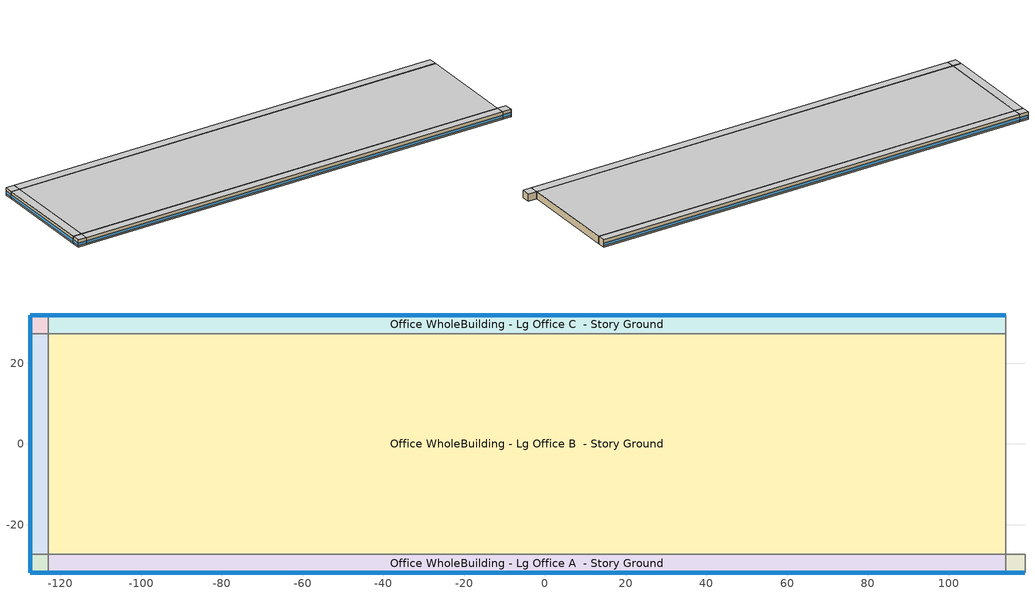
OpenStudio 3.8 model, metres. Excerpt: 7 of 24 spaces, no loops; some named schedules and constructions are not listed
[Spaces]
Office WholeBuilding - Lg Office A end_a - Story Ground
 floor ground (Foundation F 126 Perim 914 Area 209): -127.51,-31.88 -127.51,-27.3 -122.93,-27.3 -122.93,-31.88 z0
 wall outside: -127.51,-27.3 -127.51,-31.88 -122.93,-31.88 z0:3.96
 wall to Office WholeBuilding - Lg Office B end_a - Story Ground: -122.93,-27.3 -127.51,-27.3 z0:3.96
 wall to Office WholeBuilding - Lg Office A  - Story Ground: -122.93,-31.88 -122.93,-27.3 z0:3.96
 window (Window U-0.91 SHGC 0.68): -127.51,-27.33 -127.51,-31.85 / -127.48,-31.88 -122.96,-31.88 z0.76:2.28
 ceiling adiabatic (Typical Interior Ceiling): -122.93,-31.88 -122.93,-27.3 -127.51,-27.3 -127.51,-31.88 z3.96
Office WholeBuilding - Lg Office B end_a - Story Ground
 floor ground (Foundation F 126 Perim 5461 Area 24967): -127.51,-27.3 -127.51,27.3 -122.93,27.3 -122.93,-27.3 z0
 wall outside: -127.51,27.3 -127.51,-27.3 z0:3.96
 wall to Office WholeBuilding - Lg Office C end_a - Story Ground: -122.93,27.3 -127.51,27.3 z0:3.96
 wall to Office WholeBuilding - Lg Office B  - Story Ground: -122.93,-27.3 -122.93,27.3 z0:3.96
 window (Window U-0.91 SHGC 0.68): -127.51,27.28 -127.51,-27.28 z0.76:2.27
 ceiling adiabatic (Typical Interior Ceiling): -122.93,-27.3 -122.93,27.3 -127.51,27.3 -127.51,-27.3 z3.96
Office WholeBuilding - Lg Office C end_a - Story Ground
 floor ground (Foundation F 126 Perim 914 Area 209): -127.51,27.3 -127.51,31.88 -122.93,31.88 -122.93,27.3 z0
 wall outside: -122.93,31.88 -127.51,31.88 -127.51,27.3 z0:3.96
 wall to Office WholeBuilding - Lg Office C  - Story Ground: -122.93,27.3 -122.93,31.88 z0:3.96
 window (Window U-0.91 SHGC 0.68): -127.51,31.85 -127.51,27.33 / -122.96,31.88 -127.48,31.88 z0.76:2.28
 ceiling adiabatic (Typical Interior Ceiling): -122.93,27.3 -122.93,31.88 -127.51,31.88 -127.51,27.3 z3.96
Office WholeBuilding - Lg Office A  - Story Ground
 floor ground (Foundation F 126 Perim 23703 Area 108369): -122.93,-31.88 -122.93,-27.3 114.09,-27.3 114.09,-31.88 z0
 wall outside: -122.93,-31.88 114.09,-31.88 z0:3.96
 wall to Office WholeBuilding - Lg Office B  - Story Ground: 114.09,-27.3 -122.93,-27.3 z0:3.96
 wall to Office OfficeLarge Data Center A  - Story Ground: 114.09,-31.88 114.09,-27.3 z0:3.96
 window (Window U-0.91 SHGC 0.68): -122.91,-31.88 114.07,-31.88 z0.76:2.27
 ceiling adiabatic (Typical Interior Ceiling): 114.09,-31.88 114.09,-27.3 -122.93,-27.3 -122.93,-31.88 z3.96
Office WholeBuilding - Lg Office B  - Story Ground
 floor ground (Foundation F 126 Perim 0 Area 1294399): -122.93,-27.3 -122.93,27.3 114.09,27.3 114.09,-27.3 z0
 wall to Office WholeBuilding - Lg Office C  - Story Ground: 114.09,27.3 -122.93,27.3 z0:3.96
 wall to Office OfficeLarge Data Center B  - Story Ground: 114.09,-27.3 114.09,27.3 z0:3.96
 ceiling adiabatic (Typical Interior Ceiling): 114.09,-27.3 114.09,27.3 -122.93,27.3 -122.93,-27.3 z3.96
Office WholeBuilding - Lg Office C  - Story Ground
 floor ground (Foundation F 126 Perim 23703 Area 108369): -122.93,27.3 -122.93,31.88 114.09,31.88 114.09,27.3 z0
 wall outside: 114.09,31.88 -122.93,31.88 z0:3.96
 wall to Office OfficeLarge Data Center C  - Story Ground: 114.09,27.3 114.09,31.88 z0:3.96
 window (Window U-0.91 SHGC 0.68): 114.07,31.88 -122.91,31.88 z0.76:2.27
 ceiling adiabatic (Typical Interior Ceiling): 114.09,27.3 114.09,31.88 -122.93,31.88 -122.93,27.3 z3.96
Office OfficeLarge Data Center A  - Story Ground
 floor ground (Foundation F 126 Perim 479 Area 2192): 114.09,-31.88 114.09,-27.3 118.89,-27.3 118.89,-31.88 z0
 wall outside: 114.09,-31.88 118.89,-31.88 z0:3.96
 wall to Office OfficeLarge Data Center B  - Story Ground: 118.89,-27.3 114.09,-27.3 z0:3.96
 wall to Office OfficeLarge Main Data Center A  - Story Ground: 118.89,-31.88 118.89,-27.3 z0:3.96
 window (Window U-0.91 SHGC 0.68): 114.12,-31.88 118.86,-31.88 z0.76:2.28
 ceiling adiabatic (Typical Interior Ceiling): 118.89,-31.88 118.89,-27.3 114.09,-27.3 114.09,-31.88 z3.96
[Schedule:Ruleset]
Name | Default Day Schedule | Summer Design Day Schedule | Winter Design Day Schedule
OfficeLarge ALWAYS_ON | OfficeLarge ALWAYS_ON Default | OfficeLarge ALWAYS_ON Summer Design Day | OfficeLarge ALWAYS_ON Winter Design Day
OfficeLarge BLDG_LIGHT_SCH BPR Adjusted | OfficeLarge BLDG_LIGHT_SCH Default 1 | OfficeLarge BLDG_LIGHT_SCH Summer Design Day 1 | OfficeLarge BLDG_LIGHT_SCH Winter Design Day 1
OfficeLarge ALWAYS_ON BPR Adjusted | OfficeLarge ALWAYS_ON Default 1 | OfficeLarge ALWAYS_ON Summer Design Day 1 | OfficeLarge ALWAYS_ON Winter Design Day 1
[Schedule:Day]
OfficeLarge BLDG_LIGHT_SCH Default: Average, 7, 45, 0.05, 24, 0, 0.05
OfficeLarge BLDG_LIGHT_SCH Sat Day: Average, 4, 45, 0.004572, 5, 0, 0.010929, 5, 15, 0.017286, 5, 30, 0.023643, 5, 45, 0.03, 6, 0, 0.036357, 6, 15, 0.042714, 6, 30, 0.049071, 6, 45, 0.055428, 7, 0, 0.083142, 7, 15, 0.110856, 7, 30, 0.13857, 7, 45, 0.166284, 8, 0, 0.193998, 8, 15, 0.221712, 8, 30, 0.249426, 8, 45, 0.27714, 11, 52, 0.27714, 12, 7, 0.270353, 12, 22, 0.263566, 12, 37, 0.256779, 12, 52, 0.249992, 13, 7, 0.243204, 13, 22, 0.236417, 13, 37, 0.22963, 13, 52, 0.222843, 14, 7, 0.216056, 14, 22, 0.209269, 14, 37, 0.202482, 14, 52, 0.195695, 15, 7, 0.188908, 15, 22, 0.182121, 15, 37, 0.175333, 15, 52, 0.168546, 16, 7, 0.161759, 16, 22, 0.154972, 16, 37, 0.148185, 16, 52, 0.141398, 17, 7, 0.134611, 17, 22, 0.127824, 17, 37, 0.121037, 17, 52, 0.11425, 18, 0, 0.110856, 20, 0, 0.110856, 20, 15, 0.096999, 20, 30, 0.083142, 20, 45, 0.069285, 21, 0, 0.055428, 21, 15, 0.041571, 21, 30, 0.027714, 21, 45, 0.013857, 22, 0, 0, 22, 15, 0.0005715, 22, 30, 0.001143, 22, 45, 0.0017145, 23, 0, 0.002286, 23, 15, 0.0028575, 23, 30, 0.003429, 23, 45, 0.0040005, 24, 0, 0.004572
OfficeLarge BLDG_LIGHT_SCH Summer Design Day; OfficeLarge ALWAYS_ON Winter Design Day; OfficeLarge ALWAYS_ON Summer Design Day; Clothing Schedule Default Winter Clothes; Office BLDG_LIGHT_EndUseData Summer Design Day; Office BLDG_EQUIP_EndUseData Summer Design Day; Large Office Infil Quarter On Sun Day; 24 space(s) Occ Sch Summer Design Day 1; 24 space(s) Occ Sch Winter Design Day 1; Building Hours of Operation NonResidential Winter Design Day; Building Hours of Operation NonResidential Summer Design Day; Office BLDG_LIGHT_EndUseData Summer Design Day 1; OfficeLarge BLDG_LIGHT_SCH Summer Design Day 1; Office BLDG_EQUIP_EndUseData Summer Design Day 1; OfficeLarge ALWAYS_ON Summer Design Day 1; OfficeLarge ALWAYS_ON Winter Design Day 1: 24, 0, 1
OfficeLarge BLDG_LIGHT_SCH Wkdy Day: Average, 0, 45, 0.00403412, 1, 0, 0.0172694, 1, 15, 0.0305047, 1, 30, 0.04374, 1, 45, 0.0569753, 2, 0, 0.0549582, 2, 15, 0.0529412, 2, 30, 0.0509241, 2, 45, 0.0489071, 3, 0, 0.0978141, 3, 15, 0.146721, 3, 30, 0.195628, 3, 45, 0.244535, 4, 0, 0.391256, 4, 15, 0.537978, 4, 30, 0.684699, 4, 45, 0.83142, 13, 22, 0.83142, 13, 37, 0.771227, 13, 52, 0.711033, 14, 7, 0.65084, 14, 22, 0.590647, 14, 37, 0.530453, 14, 52, 0.47026, 15, 0, 0.440164, 15, 15, 0.391256, 15, 30, 0.342349, 15, 45, 0.293442, 16, 0, 0.244535, 16, 30, 0.244535, 16, 45, 0.232309, 17, 0, 0.220082, 17, 15, 0.207855, 17, 30, 0.195628, 17, 45, 0.183401, 18, 0, 0.171175, 18, 15, 0.158948, 18, 30, 0.146721, 19, 0, 0.146721, 19, 15, 0.122268, 19, 30, 0.0978141, 19, 45, 0.0733606, 20, 0, 0.0489071, 20, 15, 0.0366803, 20, 30, 0.0244535, 20, 45, 0.0122268, 21, 0, 0, 21, 15, 0.00100853, 21, 30, 0.00201706, 21, 45, 0.00302559, 22, 0, 0.00403412, 24, 0, 0.00403412
OfficeLarge BLDG_LIGHT_SCH Winter Design Day; Work Efficiency Schedule Default; Large Office Bldg Occ Winter Design Day; Office BLDG_LIGHT_EndUseData Winter Design Day; Office BLDG_EQUIP_EndUseData Winter Design Day; Office BLDG_LIGHT_EndUseData Winter Design Day 1; OfficeLarge BLDG_LIGHT_SCH Winter Design Day 1; Office BLDG_EQUIP_EndUseData Winter Design Day 1: 24, 0, 0
OfficeLarge ALWAYS_ON Default; autogen OfficeLarge ALWAYS_ON 0_day_sch; autogen OfficeLarge ALWAYS_ON 1_day_sch: Average, 24, 0, 1
Clothing Schedule Summer Clothes: 24, 0, 0.5
Air Velocity Schedule Default: 24, 0, 0.2
Large Office Bldg Occ Default: Average, 1, 45, 0, 2, 0, 0.025, 2, 15, 0.05, 2, 30, 0.075, 2, 45, 0.1, 3, 0, 0.125, 3, 15, 0.15, 3, 30, 0.175, 3, 45, 0.2, 4, 0, 0.3875, 4, 15, 0.575, 4, 30, 0.7625, 4, 45, 0.95, 8, 22, 0.95, 8, 37, 0.8375, 8, 52, 0.725, 9, 7, 0.6125, 9, 22, 0.5, 9, 37, 0.6125, 9, 52, 0.725, 10, 7, 0.8375, 10, 22, 0.95, 13, 22, 0.95, 13, 37, 0.911538, 13, 52, 0.873077, 14, 7, 0.834615, 14, 22, 0.796154, 14, 37, 0.757692, 14, 52, 0.719231, 15, 0, 0.7, 15, 15, 0.625, 15, 30, 0.55, 15, 45, 0.475, 16, 0, 0.4, 16, 30, 0.4, 16, 45, 0.3625, 17, 0, 0.325, 17, 15, 0.2875, 17, 30, 0.25, 17, 45, 0.2125, 18, 0, 0.175, 18, 15, 0.1375, 18, 30, 0.1, 18, 45, 0.09375, 19, 0, 0.0875, 19, 15, 0.08125, 19, 30, 0.075, 19, 45, 0.06875, 20, 0, 0.0625, 20, 15, 0.05625, 20, 30, 0.05, 20, 45, 0.04375, 21, 0, 0.0375, 21, 15, 0.03125, 21, 30, 0.025, 21, 45, 0.01875, 22, 0, 0.0125, 22, 15, 0.00625, 22, 30, 0, 24, 0, 0
Large Office Bldg Occ Sat Day: Average, 4, 45, 0, 5, 0, 0.0125, 5, 15, 0.025, 5, 30, 0.0375, 5, 45, 0.05, 6, 0, 0.0625, 6, 15, 0.075, 6, 30, 0.0875, 6, 45, 0.1, 7, 0, 0.15, 7, 15, 0.2, 7, 30, 0.25, 7, 45, 0.3, 8, 0, 0.35, 8, 15, 0.4, 8, 30, 0.45, 8, 45, 0.5, 14, 22, 0.5, 14, 37, 0.480488, 14, 52, 0.460976, 15, 7, 0.441463, 15, 22, 0.421951, 15, 37, 0.402439, 15, 52, 0.382927, 16, 7, 0.363415, 16, 22, 0.343902, 16, 37, 0.32439, 16, 52, 0.304878, 17, 7, 0.285366, 17, 22, 0.265854, 17, 37, 0.246341, 17, 52, 0.226829, 18, 7, 0.207317, 18, 22, 0.187805, 18, 37, 0.168293, 18, 52, 0.14878, 19, 7, 0.129268, 19, 22, 0.109756, 19, 30, 0.1, 19, 45, 0.0916667, 20, 0, 0.0833333, 20, 15, 0.075, 20, 30, 0.0666667, 20, 45, 0.0583333, 21, 0, 0.05, 21, 15, 0.0416667, 21, 30, 0.0333333, 21, 45, 0.025, 22, 0, 0.0166667, 22, 15, 0.00833333, 22, 30, 0, 24, 0, 0
Large Office Bldg Occ Summer Design Day: 6, 0, 0, 22, 0, 1, 24, 0, 0.05
Large Office Bldg Occ WntrDsn|Sun Day; 24 space(s) Occ Sch Sunday 1: Average, 7, 45, 0, 24, 0, 0
Large Office Activity Default; autogen Large Office Activity 0_day_sch; autogen Large Office Activity 1_day_sch: Average, 24, 0, 120
Large Office Activity Winter Design Day; Large Office Activity Summer Design Day: 24, 0, 120
Office BLDG_LIGHT_EndUseData Default: Average, 0, 15, 0.205454, 0, 30, 0.224156, 0, 45, 0.039273, 1, 0, 0.261559, 1, 15, 0.280261, 1, 30, 0.298963, 1, 45, 0.317665, 2, 0, 0.336366, 2, 15, 0.355068, 2, 30, 0.37377, 2, 45, 0.392472, 3, 0, 0.411173, 3, 15, 0.429875, 3, 30, 0.448577, 3, 45, 0.467279, 4, 0, 0.485981, 4, 15, 0.504682, 4, 30, 0.523384, 4, 45, 0.542086, 5, 0, 0.599833, 5, 15, 0.657579, 5, 30, 0.715326, 5, 45, 0.773073, 6, 0, 0.790609, 6, 15, 0.808144, 6, 30, 0.82568, 6, 45, 0.843215, 7, 0, 0.844259, 7, 15, 0.845303, 7, 30, 0.846347, 7, 45, 0.84739, 8, 0, 0.848434, 8, 15, 0.849478, 8, 22, 0.85, 8, 37, 0.841985, 8, 52, 0.83397, 9, 7, 0.825954, 9, 22, 0.817939, 9, 37, 0.805464, 9, 52, 0.792989, 10, 7, 0.780514, 10, 22, 0.768039, 10, 37, 0.774076, 10, 52, 0.780114, 11, 7, 0.786151, 11, 22, 0.792188, 11, 37, 0.785442, 11, 52, 0.778695, 12, 7, 0.771949, 12, 22, 0.765202, 12, 37, 0.735588, 12, 52, 0.705974, 13, 7, 0.67636, 13, 22, 0.646746, 13, 37, 0.593383, 13, 52, 0.540019, 14, 7, 0.486656, 14, 22, 0.433292, 14, 37, 0.379929, 14, 52, 0.326566, 15, 0, 0.299884, 15, 15, 0.258758, 15, 30, 0.217632, 15, 45, 0.176505, 16, 0, 0.135379, 16, 15, 0.124392, 16, 30, 0.113405, 16, 45, 0.102417, 17, 0, 0.09143, 17, 15, 0.090147, 17, 30, 0.088864, 17, 45, 0.087581, 18, 0, 0.086298, 18, 15, 0.0865627, 18, 30, 0.0868275, 18, 45, 0.0870922, 19, 0, 0.087357, 19, 15, 0.0872172, 19, 30, 0.0870775, 19, 45, 0.0869377, 20, 0, 0.086798, 20, 15, 0.0785857, 20, 30, 0.0703735, 20, 45, 0.0621613, 21, 0, 0.053949, 21, 15, 0.0527953, 21, 30, 0.0516415, 21, 45, 0.0504877, 22, 0, 0.049334, 22, 15, 0.044952, 22, 30, 0.04057, 22, 45, 0.036188, 22, 52, 0.033997, 23, 7, 0.0406361, 23, 22, 0.0445633, 23, 37, 0.0484904, 23, 45, 0.050454, 24, 0, 0.0476587
Office BLDG_LIGHT_EndUseData Sat Day: Average, 0, 15, 0.041917, 0, 30, 0.0418753, 0, 45, 0.0418815, 1, 0, 0.0418877, 1, 15, 0.0418939, 1, 30, 0.0419001, 1, 45, 0.00312178, 2, 0, 0.00156089, 2, 15, 0, 2, 30, 0.00121662, 2, 45, 0.00243324, 3, 0, 0.00364986, 3, 15, 0.00486647, 3, 30, 0.00396646, 3, 45, 0.00306645, 4, 0, 0.00216643, 4, 15, 0.00126642, 4, 30, 0.00155166, 4, 45, 0.00183691, 5, 0, 0.00212215, 5, 15, 0.0024074, 5, 30, 0.00623071, 5, 45, 0.010054, 6, 0, 0.0138773, 6, 15, 0.0177006, 6, 30, 0.015279, 6, 45, 0.0128574, 7, 0, 0.0104357, 7, 15, 0.00801409, 7, 30, 0.011362, 7, 45, 0.0147099, 8, 0, 0.0180578, 8, 15, 0.0214057, 8, 30, 0.0285694, 8, 45, 0.035733, 9, 0, 0.0428967, 9, 15, 0.0500604, 9, 30, 0.0532322, 9, 45, 0.0564041, 10, 0, 0.0595759, 10, 15, 0.0627478, 10, 30, 0.0659196, 10, 45, 0.0690914, 11, 0, 0.0722633, 11, 15, 0.0754351, 11, 30, 0.078607, 11, 45, 0.0817788, 12, 0, 0.0849507, 12, 15, 0.0881225, 12, 22, 0.0897084, 12, 30, 0.014153, 12, 45, 0.0139701, 13, 0, 0.0137871, 13, 15, 0.0136042, 13, 30, 0.0134213, 13, 45, 0.0132383, 14, 0, 0.0130554, 14, 15, 0.0128724, 14, 22, 0.0897084, 14, 30, 0.0126895, 14, 37, 0.0889373, 14, 45, 0.0125066, 14, 52, 0.0881662, 15, 0, 0.0123236, 15, 7, 0.0873951, 15, 15, 0.0121407, 15, 22, 0.086624, 15, 30, 0.0119578, 15, 37, 0.0858528, 15, 45, 0.0117748, 15, 52, 0.0850817, 16, 0, 0.0115919, 16, 7, 0.0843106, 16, 15, 0.011409, 16, 22, 0.0835395, 16, 30, 0.011226, 16, 37, 0.0827683, 16, 45, 0.0110431, 16, 52, 0.0819972, 17, 0, 0.0108602, 17, 7, 0.0812261, 17, 15, 0.0106772, 17, 22, 0.080455, 17, 30, 0.0800694, 17, 45, 0.0736104, 18, 0, 0.0671514, 18, 15, 0.0606924, 18, 30, 0.0542334, 18, 45, 0.0531099, 19, 0, 0.0519864, 19, 15, 0.0508629, 19, 30, 0.0497394, 19, 45, 0.0496792, 20, 0, 0.049619, 20, 15, 0.0495588, 20, 30, 0.0494986, 20, 45, 0.0475955, 21, 0, 0.0456923, 21, 15, 0.0437892, 21, 30, 0.041886, 21, 45, 0.0423045, 22, 0, 0.042723, 22, 15, 0.0431415, 22, 30, 0.04356, 22, 45, 0.0431806, 23, 0, 0.0428012, 23, 15, 0.0424217, 23, 30, 0.0420423, 23, 45, 0.0420005, 24, 0, 0.0115919
Office BLDG_LIGHT_EndUseData Sun Day: Average, 0, 15, 0.0631291, 0, 30, 0.0550076, 0, 45, 0.0468862, 1, 0, 0.0387647, 1, 15, 0.0306432, 1, 30, 0.0340163, 1, 45, 0.0373894, 2, 0, 0.0407625, 2, 15, 0.0441356, 2, 30, 0.0486097, 2, 45, 0.0530837, 3, 0, 0.0575578, 3, 15, 0.0620318, 3, 30, 0.0622894, 3, 45, 0.062547, 4, 0, 0.0628045, 4, 15, 0.0630621, 4, 30, 0.0631667, 4, 45, 0.0632712, 5, 0, 0.0633757, 5, 15, 0.0634803, 5, 30, 0.0634858, 5, 45, 0.0634914, 6, 0, 0.0634969, 6, 15, 0.0635025, 6, 30, 0.0493742, 6, 45, 0.035246, 7, 0, 0.0211177, 7, 15, 0.00698945, 7, 30, 0.00710725, 7, 45, 0.00722505, 8, 0, 0.00734285, 8, 15, 0.00746065, 8, 30, 0.00638082, 8, 45, 0.00530099, 9, 0, 0.00422115, 9, 15, 0.00314132, 9, 30, 0.00333166, 9, 45, 0.003522, 10, 0, 0.00371234, 10, 15, 0.00390268, 10, 30, 0.00277887, 10, 45, 0.00265804, 11, 0, 0.00253722, 11, 15, 0.0024164, 11, 30, 0.00229558, 11, 45, 0.00217476, 12, 0, 0.00205394, 12, 15, 0.00193312, 12, 30, 0.0018123, 12, 45, 0.00169148, 13, 0, 0.00157066, 13, 15, 0.00144984, 13, 30, 0.00132902, 13, 45, 0.0012082, 14, 0, 0.00108738, 14, 15, 0.000966562, 14, 30, 0.000845742, 14, 45, 0.000724921, 15, 0, 0.000604101, 15, 15, 0.000483281, 15, 30, 0.000362461, 15, 45, 0.00024164, 16, 0, 0.00012082, 16, 15, 0, 16, 30, 0.000530099, 16, 45, 0.0010602, 17, 0, 0.0015903, 17, 15, 0.00212039, 17, 30, 0.00414262, 17, 45, 0.00616485, 18, 0, 0.00818708, 18, 15, 0.0102093, 18, 30, 0.0236635, 18, 45, 0.0371177, 19, 0, 0.0505719, 19, 15, 0.0640261, 19, 30, 0.063471, 19, 45, 0.0629159, 20, 0, 0.0623607, 20, 15, 0.0618056, 20, 30, 0.0618161, 20, 45, 0.0618266, 21, 0, 0.0618371, 21, 15, 0.0618477, 21, 30, 0.062328, 21, 45, 0.0628083, 22, 0, 0.0632886, 22, 15, 0.0637689, 22, 30, 0.0618645, 22, 45, 0.0599601, 23, 0, 0.0580556, 23, 15, 0.0561512, 23, 30, 0.0578957, 23, 45, 0.0596402, 24, 0, 0.0613846
Office BLDG_EQUIP_EndUseData Default: Average, 0, 15, 0.602589, 0, 30, 0.607179, 0, 45, 0.547, 1, 0, 0.616358, 1, 15, 0.620947, 1, 30, 0.625537, 1, 45, 0.630126, 2, 0, 0.634716, 2, 15, 0.639305, 2, 30, 0.643895, 2, 45, 0.648484, 3, 0, 0.653074, 3, 15, 0.657663, 3, 30, 0.662253, 3, 45, 0.666842, 4, 0, 0.671432, 4, 15, 0.676021, 4, 30, 0.680611, 4, 45, 0.6852, 5, 0, 0.7091, 5, 15, 0.733, 5, 30, 0.7569, 5, 45, 0.7808, 6, 0, 0.80195, 6, 15, 0.8231, 6, 30, 0.84425, 6, 45, 0.8654, 7, 0, 0.868677, 7, 15, 0.871954, 7, 30, 0.875231, 7, 45, 0.878508, 8, 0, 0.881785, 8, 15, 0.885062, 8, 22, 0.8867, 8, 37, 0.8855, 8, 52, 0.8843, 9, 7, 0.8831, 9, 22, 0.8819, 9, 37, 0.8666, 9, 52, 0.8513, 10, 7, 0.836, 10, 22, 0.8207, 10, 37, 0.8107, 10, 52, 0.8007, 11, 7, 0.7907, 11, 22, 0.7807, 11, 37, 0.76935, 11, 52, 0.758, 12, 7, 0.74665, 12, 22, 0.7353, 12, 37, 0.719025, 12, 52, 0.70275, 13, 7, 0.686475, 13, 22, 0.6702, 13, 37, 0.660138, 13, 52, 0.650077, 14, 7, 0.640015, 14, 22, 0.629954, 14, 37, 0.619892, 14, 52, 0.609831, 15, 0, 0.6048, 15, 15, 0.5951, 15, 30, 0.5854, 15, 45, 0.5757, 16, 0, 0.566, 16, 15, 0.568025, 16, 30, 0.57005, 16, 45, 0.572075, 17, 0, 0.5741, 17, 15, 0.58375, 17, 30, 0.5934, 17, 45, 0.60305, 18, 0, 0.6127, 18, 15, 0.6241, 18, 30, 0.6355, 18, 45, 0.6469, 19, 0, 0.6583, 19, 15, 0.662075, 19, 30, 0.66585, 19, 45, 0.669625, 20, 0, 0.6734, 20, 15, 0.659798, 20, 30, 0.646195, 20, 45, 0.632593, 21, 0, 0.61899, 21, 15, 0.599167, 21, 30, 0.579345, 21, 45, 0.559523, 22, 0, 0.5397, 22, 15, 0.551386, 22, 30, 0.563071, 22, 45, 0.574757, 22, 52, 0.5806, 23, 7, 0.575314, 23, 22, 0.570429, 23, 37, 0.565543, 23, 45, 0.5631, 24, 0, 0.559075
Office BLDG_EQUIP_EndUseData Sat Day: Average, 0, 15, 0.615521, 0, 30, 0.617018, 0, 45, 0.618189, 1, 0, 0.619359, 1, 15, 0.62053, 1, 30, 0.6217, 1, 45, 0.611278, 2, 0, 0.610551, 2, 15, 0.609824, 2, 30, 0.609587, 2, 45, 0.60935, 3, 0, 0.609114, 3, 15, 0.608877, 3, 30, 0.608851, 3, 45, 0.608825, 4, 0, 0.6088, 4, 15, 0.608774, 4, 30, 0.608726, 4, 45, 0.608679, 5, 0, 0.608632, 5, 15, 0.608584, 5, 30, 0.608425, 5, 45, 0.608266, 6, 0, 0.608107, 6, 15, 0.607948, 6, 30, 0.607526, 6, 45, 0.607104, 7, 0, 0.606682, 7, 15, 0.606261, 7, 30, 0.604634, 7, 45, 0.603008, 8, 0, 0.601381, 8, 15, 0.599755, 8, 30, 0.597926, 8, 45, 0.596097, 9, 0, 0.594268, 9, 15, 0.592439, 9, 30, 0.592294, 9, 45, 0.592148, 10, 0, 0.592002, 10, 15, 0.591856, 10, 30, 0.59171, 10, 45, 0.591564, 11, 0, 0.591418, 11, 15, 0.591272, 11, 30, 0.591126, 11, 45, 0.59098, 12, 0, 0.590834, 12, 15, 0.590688, 12, 22, 0.590615, 12, 30, 0.618428, 12, 37, 0.590985, 12, 45, 0.618439, 12, 52, 0.591355, 13, 0, 0.61845, 13, 7, 0.591725, 13, 15, 0.61846, 13, 22, 0.592095, 13, 30, 0.618471, 13, 37, 0.592663, 13, 45, 0.618482, 13, 52, 0.593231, 14, 0, 0.618492, 14, 7, 0.593799, 14, 15, 0.618503, 14, 22, 0.594367, 14, 30, 0.618514, 14, 37, 0.594513, 14, 45, 0.618524, 14, 52, 0.594659, 15, 0, 0.618535, 15, 7, 0.594805, 15, 15, 0.618546, 15, 22, 0.594951, 15, 30, 0.618556, 15, 37, 0.595097, 15, 45, 0.618567, 15, 52, 0.595243, 16, 0, 0.618578, 16, 7, 0.595389, 16, 15, 0.618588, 16, 22, 0.595535, 16, 30, 0.618599, 16, 37, 0.595681, 16, 45, 0.618609, 16, 52, 0.595827, 17, 0, 0.61862, 17, 7, 0.595973, 17, 15, 0.618631, 17, 22, 0.596119, 17, 30, 0.596192, 17, 45, 0.597091, 18, 0, 0.59799, 18, 15, 0.59889, 18, 30, 0.599789, 18, 45, 0.599806, 19, 0, 0.599823, 19, 15, 0.599841, 19, 30, 0.599858, 19, 45, 0.599729, 20, 0, 0.5996, 20, 15, 0.599471, 20, 30, 0.599342, 20, 45, 0.599819, 21, 0, 0.600297, 21, 15, 0.600774, 21, 30, 0.601252, 21, 45, 0.60228, 22, 0, 0.603309, 22, 15, 0.604337, 22, 30, 0.605366, 22, 45, 0.606781, 23, 0, 0.608197, 23, 15, 0.609613, 23, 30, 0.611029, 23, 45, 0.612526, 24, 0, 0.618578
Office BLDG_EQUIP_EndUseData Sun Day: Average, 0, 15, 0.608003, 0, 30, 0.608542, 0, 45, 0.609081, 1, 0, 0.60962, 1, 15, 0.61016, 1, 30, 0.611326, 1, 45, 0.612493, 2, 0, 0.61366, 2, 15, 0.614827, 2, 30, 0.616832, 2, 45, 0.618838, 3, 0, 0.620843, 3, 15, 0.622848, 3, 30, 0.625064, 3, 45, 0.62728, 4, 0, 0.629496, 4, 15, 0.631711, 4, 30, 0.633359, 4, 45, 0.635006, 5, 0, 0.636653, 5, 15, 0.6383, 5, 30, 0.638266, 5, 45, 0.638233, 6, 0, 0.638199, 6, 15, 0.638165, 6, 30, 0.635045, 6, 45, 0.631925, 7, 0, 0.628804, 7, 15, 0.625684, 7, 30, 0.626201, 7, 45, 0.626718, 8, 0, 0.627235, 8, 15, 0.627752, 8, 30, 0.626791, 8, 45, 0.625831, 9, 0, 0.62487, 9, 15, 0.62391, 9, 30, 0.624179, 9, 45, 0.624449, 10, 0, 0.624718, 10, 15, 0.624988, 10, 30, 0.614265, 10, 45, 0.614206, 11, 0, 0.614148, 11, 15, 0.61409, 11, 30, 0.614031, 11, 45, 0.613973, 12, 0, 0.613915, 12, 15, 0.613856, 12, 30, 0.613798, 12, 45, 0.61374, 13, 0, 0.613681, 13, 15, 0.613623, 13, 30, 0.613565, 13, 45, 0.613506, 14, 0, 0.613448, 14, 15, 0.61339, 14, 30, 0.613331, 14, 45, 0.613273, 15, 0, 0.613215, 15, 15, 0.613156, 15, 30, 0.613098, 15, 45, 0.61304, 16, 0, 0.612981, 16, 15, 0.612923, 16, 30, 0.611613, 16, 45, 0.610303, 17, 0, 0.608993, 17, 15, 0.607682, 17, 30, 0.607358, 17, 45, 0.607034, 18, 0, 0.606709, 18, 15, 0.606385, 18, 30, 0.606524, 18, 45, 0.606663, 19, 0, 0.606802, 19, 15, 0.606941, 19, 30, 0.607872, 19, 45, 0.608803, 20, 0, 0.609734, 20, 15, 0.610665, 20, 30, 0.610492, 20, 45, 0.61032, 21, 0, 0.610147, 21, 15, 0.609974, 21, 30, 0.610075, 21, 45, 0.610176, 22, 0, 0.610277, 22, 15, 0.610379, 22, 30, 0.609835, 22, 45, 0.609292, 23, 0, 0.608748, 23, 15, 0.608205, 23, 30, 0.608154, 23, 45, 0.608104, 24, 0, 0.608053
Large Office Infil Quarter On Default; Large Office Infil Quarter On Summer Design Day: 6, 0, 1, 22, 0, 0.25, 24, 0, 1
Large Office Infil Quarter On Winter Design Day; Large Office Infil Quarter On WntrDsn|Sat Day: 6, 0, 1, 18, 0, 0.25, 24, 0, 1
24 space(s) Occ Sch Default 1: Average, 0, 15, 0, 0, 30, 0.00313973, 0, 45, 0.00627946, 1, 0, 0.0094192, 1, 15, 0.0125589, 1, 30, 0.0156987, 1, 45, 0.0188384, 2, 0, 0.0219781, 2, 15, 0.0251179, 2, 45, 0.0251179, 3, 0, 0.0659344, 3, 15, 0.106751, 3, 30, 0.147567, 3, 45, 0.188384, 4, 0, 0.141288, 4, 15, 0.094192, 4, 30, 0.047096, 4, 45, 0, 6, 15, 0, 6, 30, 0.0107648, 6, 45, 0.0215296, 7, 0, 0.0322944, 7, 15, 0.0430592, 7, 30, 0.053824, 7, 45, 0.0645888, 8, 0, 0.0753536, 8, 15, 0.0861184, 8, 30, 0.0968832, 8, 45, 0.107648, 8, 52, 0.11303, 9, 7, 0.0989015, 9, 22, 0.0847728, 9, 37, 0.070644, 9, 52, 0.0565152, 10, 7, 0.0423864, 10, 22, 0.0282576, 10, 37, 0.0141288, 10, 52, 0, 12, 22, 0, 12, 37, 0.0156987, 12, 52, 0.0313973, 13, 7, 0.047096, 13, 22, 0.0627946, 13, 37, 0.0647268, 13, 52, 0.0666589, 14, 7, 0.0685911, 14, 22, 0.0705232, 14, 37, 0.0724553, 14, 52, 0.0743875, 15, 0, 0.0753536, 15, 15, 0.0565152, 15, 30, 0.0376768, 15, 45, 0.0188384, 16, 0, 0, 16, 15, 0.0188384, 16, 30, 0.0376768, 16, 45, 0.0565152, 17, 0, 0.0753536, 17, 15, 0.0565152, 17, 30, 0.0376768, 17, 45, 0.0188384, 18, 0, 0, 18, 15, 0.00313973, 18, 30, 0.00627946, 18, 45, 0.0094192, 19, 0, 0.0125589, 19, 15, 0.0094192, 19, 30, 0.00627946, 19, 45, 0.00313973, 20, 0, 0, 24, 0, 0
24 space(s) Occ Sch Saturday 1: Average, 4, 15, 0, 4, 30, 0.00627946, 4, 45, 0.0125589, 5, 0, 0.0188384, 5, 15, 0.0251179, 5, 30, 0.0188384, 5, 45, 0.0125589, 6, 0, 0.00627946, 6, 15, 0, 6, 30, 0.0251179, 6, 45, 0.0502357, 7, 0, 0.0753536, 7, 15, 0.100471, 7, 30, 0.0753536, 7, 45, 0.0502357, 8, 0, 0.0251179, 8, 15, 0, 14, 22, 0, 14, 37, 0.00803771, 14, 52, 0.0160754, 15, 7, 0.0241131, 15, 22, 0.0321509, 15, 37, 0.0401886, 15, 52, 0.0482263, 16, 7, 0.056264, 16, 22, 0.0643017, 16, 37, 0.0723394, 16, 52, 0.0803771, 17, 7, 0.0884148, 17, 22, 0.0964526, 17, 30, 0.100471, 17, 45, 0.0753536, 18, 0, 0.0502357, 18, 15, 0.0251179, 18, 30, 0, 19, 30, 0, 19, 45, 0.00627946, 20, 0, 0.0125589, 20, 15, 0.0188384, 20, 30, 0.0251179, 20, 45, 0.0188384, 21, 0, 0.0125589, 21, 15, 0.00627946, 21, 30, 0, 24, 0, 0
OfficeLarge HTGSETP_DC_SCH Default; autogen OfficeLarge HTGSETP_DC_SCH 0_day_sch; autogen OfficeLarge HTGSETP_DC_SCH 1_day_sch: Average, 24, 0, 18
OfficeLarge HTGSETP_DC_SCH Winter Design Day; OfficeLarge HTGSETP_DC_SCH Summer Design Day: 24, 0, 18
OfficeLarge CLGSETP_DC_SCH Default; autogen OfficeLarge CLGSETP_DC_SCH 0_day_sch; autogen OfficeLarge CLGSETP_DC_SCH 1_day_sch: Average, 24, 0, 27
OfficeLarge CLGSETP_DC_SCH Winter Design Day; OfficeLarge CLGSETP_DC_SCH Summer Design Day: 24, 0, 27
Large Office HtgSetp Default: Average, 2, 15, 14.4444, 19, 30, 17.7778, 24, 0, 14.4444
Large Office HtgSetp Sat Day: Average, 5, 45, 14.4444, 22, 0, 17.7778, 24, 0, 14.4444
Large Office HtgSetp SmrDsn|Sun Day: Average, 7, 45, 14.4444, 24, 0, 14.4444
Large Office ClgSetp Default: Average, 2, 15, 22.7778, 19, 30, 22.7778, 24, 0, 22.7778
Large Office ClgSetp Sat Day: Average, 5, 45, 22.7778, 22, 0, 22.7778, 24, 0, 22.7778
Large Office ClgSetp WntrDsn|Sun Day: Average, 7, 45, 22.7778, 24, 0, 22.7778
Building Hours of Operation NonResidential Default: 4, 15, 0, 17, 30, 1, 24, 0, 0
Building Hours of Operation NonResidential Saturday; Building Hours of Operation NonResidential Sunday: 7, 45, 0, 18, 0, 1, 24, 0, 0
Office BLDG_LIGHT_EndUseData Default 1: No, 0, 15, 0.1786, 0, 30, 0.198081, 0, 45, 0.00549581, 1, 0, 0.237043, 1, 15, 0.256524, 1, 30, 0.276005, 1, 45, 0.295486, 2, 0, 0.314967, 2, 15, 0.334448, 2, 30, 0.353929, 2, 45, 0.37341, 3, 0, 0.392891, 3, 15, 0.412372, 3, 30, 0.431853, 3, 45, 0.451334, 4, 0, 0.470815, 4, 15, 0.490296, 4, 30, 0.509776, 4, 45, 0.529257, 5, 0, 0.58941, 5, 15, 0.649563, 5, 30, 0.709715, 5, 45, 0.769868, 6, 0, 0.788134, 6, 15, 0.8064, 6, 30, 0.824666, 6, 45, 0.842932, 7, 0, 0.84402, 7, 15, 0.845107, 7, 30, 0.846194, 7, 45, 0.847282, 8, 0, 0.848369, 8, 15, 0.849456, 8, 22, 0.85, 8, 37, 0.841651, 8, 52, 0.833302, 9, 7, 0.824952, 9, 22, 0.816603, 9, 37, 0.803609, 9, 52, 0.790614, 10, 7, 0.777619, 10, 22, 0.764624, 10, 37, 0.770913, 10, 52, 0.777202, 11, 7, 0.783491, 11, 22, 0.789779, 11, 37, 0.782752, 11, 52, 0.775724, 12, 7, 0.768697, 12, 22, 0.761669, 12, 37, 0.730821, 12, 52, 0.699973, 13, 7, 0.669126, 13, 22, 0.638278, 13, 37, 0.582691, 13, 52, 0.527105, 14, 7, 0.471518, 14, 22, 0.415931, 14, 37, 0.360345, 14, 52, 0.304758, 15, 0, 0.276965, 15, 15, 0.234125, 15, 30, 0.191285, 15, 45, 0.148446, 16, 0, 0.105606, 16, 15, 0.0941609, 16, 30, 0.0827158, 16, 45, 0.0712708, 17, 0, 0.0598258, 17, 15, 0.0584894, 17, 30, 0.0571529, 17, 45, 0.0558165, 18, 0, 0.05448, 18, 15, 0.0547558, 18, 30, 0.0550316, 18, 45, 0.0553073, 19, 0, 0.0555831, 19, 15, 0.0554376, 19, 30, 0.055292, 19, 45, 0.0551464, 20, 0, 0.0550008, 20, 15, 0.0464464, 20, 30, 0.037892, 20, 45, 0.0293377, 21, 0, 0.0207833, 21, 15, 0.0195814, 21, 30, 0.0183796, 21, 45, 0.0171778, 22, 0, 0.015976, 22, 15, 0.0114114, 22, 30, 0.00684685, 22, 45, 0.00228228, 22, 52, 0, 23, 7, 0.00691575, 23, 22, 0.0110065, 23, 37, 0.0150973, 23, 45, 0.0171426, 24, 0, 0.0142309
OfficeLarge BLDG_LIGHT_SCH Default 1: No, 24, 0, 0
Office BLDG_EQUIP_EndUseData Default 1: No, 0, 15, 0.8504, 0, 30, 0.850987, 0, 45, 0.843298, 1, 0, 0.852159, 1, 15, 0.852746, 1, 30, 0.853332, 1, 45, 0.853918, 2, 0, 0.854505, 2, 15, 0.855091, 2, 30, 0.855678, 2, 45, 0.856264, 3, 0, 0.85685, 3, 15, 0.857437, 3, 30, 0.858023, 3, 45, 0.85861, 4, 0, 0.859196, 4, 15, 0.859782, 4, 30, 0.860369, 4, 45, 0.860955, 5, 0, 0.864009, 5, 15, 0.867062, 5, 30, 0.870116, 5, 45, 0.87317, 6, 0, 0.875872, 6, 15, 0.878574, 6, 30, 0.881276, 6, 45, 0.883979, 7, 0, 0.884397, 7, 15, 0.884816, 7, 30, 0.885235, 7, 45, 0.885653, 8, 0, 0.886072, 8, 15, 0.886491, 8, 22, 0.8867, 8, 37, 0.886547, 8, 52, 0.886393, 9, 7, 0.88624, 9, 22, 0.886087, 9, 37, 0.884132, 9, 52, 0.882177, 10, 7, 0.880222, 10, 22, 0.878267, 10, 37, 0.87699, 10, 52, 0.875712, 11, 7, 0.874434, 11, 22, 0.873157, 11, 37, 0.871707, 11, 52, 0.870256, 12, 7, 0.868806, 12, 22, 0.867356, 12, 37, 0.865277, 12, 52, 0.863197, 13, 7, 0.861118, 13, 22, 0.859039, 13, 37, 0.857753, 13, 52, 0.856467, 14, 7, 0.855182, 14, 22, 0.853896, 14, 37, 0.852611, 14, 52, 0.851325, 15, 0, 0.850683, 15, 15, 0.849443, 15, 30, 0.848204, 15, 45, 0.846965, 16, 0, 0.845725, 16, 15, 0.845984, 16, 30, 0.846243, 16, 45, 0.846501, 17, 0, 0.84676, 17, 15, 0.847993, 17, 30, 0.849226, 17, 45, 0.850459, 18, 0, 0.851692, 18, 15, 0.853148, 18, 30, 0.854605, 18, 45, 0.856062, 19, 0, 0.857518, 19, 15, 0.858, 19, 30, 0.858483, 19, 45, 0.858965, 20, 0, 0.859447, 20, 15, 0.857709, 20, 30, 0.855972, 20, 45, 0.854234, 21, 0, 0.852496, 21, 15, 0.849963, 21, 30, 0.84743, 21, 45, 0.844898, 22, 0, 0.842365, 22, 15, 0.843858, 22, 30, 0.845351, 22, 45, 0.846844, 22, 52, 0.847591, 23, 7, 0.846915, 23, 22, 0.846291, 23, 37, 0.845667, 23, 45, 0.845355, 24, 0, 0.84484
OfficeLarge ALWAYS_ON Default 1: No, 24, 0, 1
Schedule Day 2; Schedule Day 3: 24, 0, 22.7778
Schedule Day 5; Schedule Day 6: 24, 0, 17.7778
[Schedule:Rule]
Schedule Rule 1: Schedule Ruleset=OfficeLarge BLDG_LIGHT_SCH; Rule Order=1; Day Schedule=OfficeLarge BLDG_LIGHT_SCH Sat Day; Apply Saturday=Yes; Date Specification Type=DateRange; Start Month=1; Start Day=1; End Month=12; End Day=31
Schedule Rule 2: Schedule Ruleset=OfficeLarge BLDG_LIGHT_SCH; Rule Order=0; Day Schedule=OfficeLarge BLDG_LIGHT_SCH Wkdy Day; Date Specification Type=DateRange; Start Month=1; Start Day=1; End Month=12; End Day=31; Apply Monday=Yes; Apply Tuesday=Yes; Apply Wednesday=Yes; Apply Thursday=Yes; Apply Friday=Yes
Schedule Rule 3: Schedule Ruleset=Clothing Schedule; Rule Order=0; Day Schedule=Clothing Schedule Summer Clothes; Date Specification Type=DateRange; Start Month=5; Start Day=1; End Month=9; End Day=30
Schedule Rule 4: Schedule Ruleset=Large Office Bldg Occ; Rule Order=1; Day Schedule=Large Office Bldg Occ Sat Day; Apply Saturday=Yes; Date Specification Type=DateRange; Start Month=1; Start Day=1; End Month=12; End Day=31
Schedule Rule 5: Schedule Ruleset=Large Office Bldg Occ; Rule Order=0; Day Schedule=Large Office Bldg Occ WntrDsn|Sun Day; Date Specification Type=DateRange; Start Month=1; Start Day=1; End Month=12; End Day=31; Apply Sunday=Yes
Schedule Rule 7: Schedule Ruleset=Office BLDG_LIGHT_EndUseData; Rule Order=1; Day Schedule=Office BLDG_LIGHT_EndUseData Sat Day; Apply Saturday=Yes; Date Specification Type=DateRange; Start Month=1; Start Day=1; End Month=12; End Day=31
Schedule Rule 8: Schedule Ruleset=Office BLDG_LIGHT_EndUseData; Rule Order=0; Day Schedule=Office BLDG_LIGHT_EndUseData Sun Day; Date Specification Type=DateRange; Start Month=1; Start Day=1; End Month=12; End Day=31; Apply Sunday=Yes
Schedule Rule 10: Schedule Ruleset=Office BLDG_EQUIP_EndUseData; Rule Order=1; Day Schedule=Office BLDG_EQUIP_EndUseData Sat Day; Apply Saturday=Yes; Date Specification Type=DateRange; Start Month=1; Start Day=1; End Month=12; End Day=31
Schedule Rule 11: Schedule Ruleset=Office BLDG_EQUIP_EndUseData; Rule Order=0; Day Schedule=Office BLDG_EQUIP_EndUseData Sun Day; Date Specification Type=DateRange; Start Month=1; Start Day=1; End Month=12; End Day=31; Apply Sunday=Yes
Schedule Rule 12: Schedule Ruleset=Large Office Infil Quarter On; Rule Order=1; Day Schedule=Large Office Infil Quarter On Sun Day; Date Specification Type=DateRange; Start Month=1; Start Day=1; End Month=12; End Day=31; Apply Sunday=Yes
Schedule Rule 13: Schedule Ruleset=Large Office Infil Quarter On; Rule Order=0; Day Schedule=Large Office Infil Quarter On WntrDsn|Sat Day; Apply Saturday=Yes; Date Specification Type=DateRange; Start Month=1; Start Day=1; End Month=12; End Day=31
24 space(s) Occ Sch Sunday Rule 1: Schedule Ruleset=Elevator Schedule 1; Rule Order=0; Day Schedule=24 space(s) Occ Sch Sunday 1; Date Specification Type=DateRange; Start Month=1; Start Day=1; End Month=12; End Day=31; Apply Sunday=Yes
24 space(s) Occ Sch Saturday Rule 1: Schedule Ruleset=Elevator Schedule 1; Rule Order=1; Day Schedule=24 space(s) Occ Sch Saturday 1; Apply Saturday=Yes; Date Specification Type=DateRange; Start Month=1; Start Day=1; End Month=12; End Day=31
Schedule Rule 16: Schedule Ruleset=Large Office HtgSetp; Rule Order=1; Day Schedule=Large Office HtgSetp Sat Day; Apply Saturday=Yes; Date Specification Type=DateRange; Start Month=1; Start Day=1; End Month=12; End Day=31
Schedule Rule 17: Schedule Ruleset=Large Office HtgSetp; Rule Order=0; Day Schedule=Large Office HtgSetp SmrDsn|Sun Day; Date Specification Type=DateRange; Start Month=1; Start Day=1; End Month=12; End Day=31; Apply Sunday=Yes
Schedule Rule 18: Schedule Ruleset=Large Office ClgSetp; Rule Order=1; Day Schedule=Large Office ClgSetp Sat Day; Apply Saturday=Yes; Date Specification Type=DateRange; Start Month=1; Start Day=1; End Month=12; End Day=31
Schedule Rule 19: Schedule Ruleset=Large Office ClgSetp; Rule Order=0; Day Schedule=Large Office ClgSetp WntrDsn|Sun Day; Date Specification Type=DateRange; Start Month=1; Start Day=1; End Month=12; End Day=31; Apply Sunday=Yes
Building Hours of Operation NonResidential Saturday Rule: Schedule Ruleset=Building Hours of Operation NonResidential; Rule Order=1; Day Schedule=Building Hours of Operation NonResidential Saturday; Apply Saturday=Yes; Date Specification Type=DateRange; Start Month=1; Start Day=1; End Month=12; End Day=31
Building Hours of Operation NonResidential Sunday Rule: Schedule Ruleset=Building Hours of Operation NonResidential; Rule Order=0; Day Schedule=Building Hours of Operation NonResidential Sunday; Date Specification Type=DateRange; Start Month=1; Start Day=1; End Month=12; End Day=31; Apply Sunday=Yes
autogen Large Office Activity 0: Schedule Ruleset=Large Office Activity; Rule Order=0; Day Schedule=autogen Large Office Activity 0_day_sch; Apply Saturday=Yes; Date Specification Type=SpecificDates; Apply Monday=Yes; Apply Tuesday=Yes; Apply Wednesday=Yes; Apply Thursday=Yes; Apply Friday=Yes; Apply Sunday=Yes; Specific Month 1=1; Specific Day 1=6; Specific Month 2=1; Specific Day 2=13; Specific Month 3=1; Specific Day 3=20; Specific Month 4=1; Specific Day 4=27; Specific Month 5=2; Specific Day 5=3; Specific Month 6=2; Specific Day 6=10; Specific Month 7=2; Specific Day 7=17; Specific Month 8=2; Specific Day 8=24; Specific Month 9=3; Specific Day 9=3; Specific Month 10=3; Specific Day 10=10; Specific Month 11=3; Specific Day 11=17; Specific Month 12=3; Specific Day 12=24; Specific Month 13=3; Specific Day 13=31; Specific Month 14=4; Specific Day 14=7; Specific Month 15=4; Specific Day 15=14; Specific Month 16=4; Specific Day 16=21; Specific Month 17=4; Specific Day 17=28; Specific Month 18=5; Specific Day 18=5; Specific Month 19=5; Specific Day 19=12; Specific Month 20=5; Specific Day 20=19; Specific Month 21=5; Specific Day 21=26; Specific Month 22=6; Specific Day 22=2; Specific Month 23=6; Specific Day 23=9; Specific Month 24=6; Specific Day 24=16; Specific Month 25=6; Specific Day 25=23; Specific Month 26=6; Specific Day 26=30; Specific Month 27=7; Specific Day 27=7; Specific Month 28=7; Specific Day 28=14; Specific Month 29=7; Specific Day 29=21; Specific Month 30=7; Specific Day 30=28; Specific Month 31=8; Specific Day 31=4; Specific Month 32=8; Specific Day 32=11; Specific Month 33=8; Specific Day 33=18; Specific Month 34=8; Specific Day 34=25; Specific Month 35=9; Specific Day 35=1; Specific Month 36=9; Specific Day 36=8; Specific Month 37=9; Specific Day 37=15; Specific Month 38=9; Specific Day 38=22; Specific Month 39=9; Specific Day 39=29; Specific Month 40=10; Specific Day 40=6; Specific Month 41=10; Specific Day 41=13; Specific Month 42=10; Specific Day 42=20; Specific Month 43=10; Specific Day 43=27; Specific Month 44=11; Specific Day 44=3; Specific Month 45=11; Specific Day 45=10; Specific Month 46=11; Specific Day 46=17; Specific Month 47=11; Specific Day 47=24; Specific Month 48=12; Specific Day 48=1; Specific Month 49=12; Specific Day 49=8; Specific Month 50=12; Specific Day 50=15; Specific Month 51=12; Specific Day 51=22; Specific Month 52=12; Specific Day 52=29
autogen Large Office Activity 1: Schedule Ruleset=Large Office Activity; Rule Order=1; Day Schedule=autogen Large Office Activity 1_day_sch; Apply Saturday=Yes; Date Specification Type=SpecificDates; Apply Monday=Yes; Apply Tuesday=Yes; Apply Wednesday=Yes; Apply Thursday=Yes; Apply Friday=Yes; Apply Sunday=Yes; Specific Month 1=1; Specific Day 1=7; Specific Month 2=1; Specific Day 2=14; Specific Month 3=1; Specific Day 3=21; Specific Month 4=1; Specific Day 4=28; Specific Month 5=2; Specific Day 5=4; Specific Month 6=2; Specific Day 6=11; Specific Month 7=2; Specific Day 7=18; Specific Month 8=2; Specific Day 8=25; Specific Month 9=3; Specific Day 9=4; Specific Month 10=3; Specific Day 10=11; Specific Month 11=3; Specific Day 11=18; Specific Month 12=3; Specific Day 12=25; Specific Month 13=4; Specific Day 13=1; Specific Month 14=4; Specific Day 14=8; Specific Month 15=4; Specific Day 15=15; Specific Month 16=4; Specific Day 16=22; Specific Month 17=4; Specific Day 17=29; Specific Month 18=5; Specific Day 18=6; Specific Month 19=5; Specific Day 19=13; Specific Month 20=5; Specific Day 20=20; Specific Month 21=5; Specific Day 21=27; Specific Month 22=6; Specific Day 22=3; Specific Month 23=6; Specific Day 23=10; Specific Month 24=6; Specific Day 24=17; Specific Month 25=6; Specific Day 25=24; Specific Month 26=7; Specific Day 26=1; Specific Month 27=7; Specific Day 27=8; Specific Month 28=7; Specific Day 28=15; Specific Month 29=7; Specific Day 29=22; Specific Month 30=7; Specific Day 30=29; Specific Month 31=8; Specific Day 31=5; Specific Month 32=8; Specific Day 32=12; Specific Month 33=8; Specific Day 33=19; Specific Month 34=8; Specific Day 34=26; Specific Month 35=9; Specific Day 35=2; Specific Month 36=9; Specific Day 36=9; Specific Month 37=9; Specific Day 37=16; Specific Month 38=9; Specific Day 38=23; Specific Month 39=9; Specific Day 39=30; Specific Month 40=10; Specific Day 40=7; Specific Month 41=10; Specific Day 41=14; Specific Month 42=10; Specific Day 42=21; Specific Month 43=10; Specific Day 43=28; Specific Month 44=11; Specific Day 44=4; Specific Month 45=11; Specific Day 45=11; Specific Month 46=11; Specific Day 46=18; Specific Month 47=11; Specific Day 47=25; Specific Month 48=12; Specific Day 48=2; Specific Month 49=12; Specific Day 49=9; Specific Month 50=12; Specific Day 50=16; Specific Month 51=12; Specific Day 51=23; Specific Month 52=12; Specific Day 52=30
autogen OfficeLarge ALWAYS_ON 0: Schedule Ruleset=OfficeLarge ALWAYS_ON; Rule Order=0; Day Schedule=autogen OfficeLarge ALWAYS_ON 0_day_sch; Apply Saturday=Yes; Date Specification Type=SpecificDates; Apply Monday=Yes; Apply Tuesday=Yes; Apply Wednesday=Yes; Apply Thursday=Yes; Apply Friday=Yes; Apply Sunday=Yes; Specific Month 1=1; Specific Day 1=6; Specific Month 2=1; Specific Day 2=13; Specific Month 3=1; Specific Day 3=20; Specific Month 4=1; Specific Day 4=27; Specific Month 5=2; Specific Day 5=3; Specific Month 6=2; Specific Day 6=10; Specific Month 7=2; Specific Day 7=17; Specific Month 8=2; Specific Day 8=24; Specific Month 9=3; Specific Day 9=3; Specific Month 10=3; Specific Day 10=10; Specific Month 11=3; Specific Day 11=17; Specific Month 12=3; Specific Day 12=24; Specific Month 13=3; Specific Day 13=31; Specific Month 14=4; Specific Day 14=7; Specific Month 15=4; Specific Day 15=14; Specific Month 16=4; Specific Day 16=21; Specific Month 17=4; Specific Day 17=28; Specific Month 18=5; Specific Day 18=5; Specific Month 19=5; Specific Day 19=12; Specific Month 20=5; Specific Day 20=19; Specific Month 21=5; Specific Day 21=26; Specific Month 22=6; Specific Day 22=2; Specific Month 23=6; Specific Day 23=9; Specific Month 24=6; Specific Day 24=16; Specific Month 25=6; Specific Day 25=23; Specific Month 26=6; Specific Day 26=30; Specific Month 27=7; Specific Day 27=7; Specific Month 28=7; Specific Day 28=14; Specific Month 29=7; Specific Day 29=21; Specific Month 30=7; Specific Day 30=28; Specific Month 31=8; Specific Day 31=4; Specific Month 32=8; Specific Day 32=11; Specific Month 33=8; Specific Day 33=18; Specific Month 34=8; Specific Day 34=25; Specific Month 35=9; Specific Day 35=1; Specific Month 36=9; Specific Day 36=8; Specific Month 37=9; Specific Day 37=15; Specific Month 38=9; Specific Day 38=22; Specific Month 39=9; Specific Day 39=29; Specific Month 40=10; Specific Day 40=6; Specific Month 41=10; Specific Day 41=13; Specific Month 42=10; Specific Day 42=20; Specific Month 43=10; Specific Day 43=27; Specific Month 44=11; Specific Day 44=3; Specific Month 45=11; Specific Day 45=10; Specific Month 46=11; Specific Day 46=17; Specific Month 47=11; Specific Day 47=24; Specific Month 48=12; Specific Day 48=1; Specific Month 49=12; Specific Day 49=8; Specific Month 50=12; Specific Day 50=15; Specific Month 51=12; Specific Day 51=22; Specific Month 52=12; Specific Day 52=29
autogen OfficeLarge ALWAYS_ON 1: Schedule Ruleset=OfficeLarge ALWAYS_ON; Rule Order=1; Day Schedule=autogen OfficeLarge ALWAYS_ON 1_day_sch; Apply Saturday=Yes; Date Specification Type=SpecificDates; Apply Monday=Yes; Apply Tuesday=Yes; Apply Wednesday=Yes; Apply Thursday=Yes; Apply Friday=Yes; Apply Sunday=Yes; Specific Month 1=1; Specific Day 1=7; Specific Month 2=1; Specific Day 2=14; Specific Month 3=1; Specific Day 3=21; Specific Month 4=1; Specific Day 4=28; Specific Month 5=2; Specific Day 5=4; Specific Month 6=2; Specific Day 6=11; Specific Month 7=2; Specific Day 7=18; Specific Month 8=2; Specific Day 8=25; Specific Month 9=3; Specific Day 9=4; Specific Month 10=3; Specific Day 10=11; Specific Month 11=3; Specific Day 11=18; Specific Month 12=3; Specific Day 12=25; Specific Month 13=4; Specific Day 13=1; Specific Month 14=4; Specific Day 14=8; Specific Month 15=4; Specific Day 15=15; Specific Month 16=4; Specific Day 16=22; Specific Month 17=4; Specific Day 17=29; Specific Month 18=5; Specific Day 18=6; Specific Month 19=5; Specific Day 19=13; Specific Month 20=5; Specific Day 20=20; Specific Month 21=5; Specific Day 21=27; Specific Month 22=6; Specific Day 22=3; Specific Month 23=6; Specific Day 23=10; Specific Month 24=6; Specific Day 24=17; Specific Month 25=6; Specific Day 25=24; Specific Month 26=7; Specific Day 26=1; Specific Month 27=7; Specific Day 27=8; Specific Month 28=7; Specific Day 28=15; Specific Month 29=7; Specific Day 29=22; Specific Month 30=7; Specific Day 30=29; Specific Month 31=8; Specific Day 31=5; Specific Month 32=8; Specific Day 32=12; Specific Month 33=8; Specific Day 33=19; Specific Month 34=8; Specific Day 34=26; Specific Month 35=9; Specific Day 35=2; Specific Month 36=9; Specific Day 36=9; Specific Month 37=9; Specific Day 37=16; Specific Month 38=9; Specific Day 38=23; Specific Month 39=9; Specific Day 39=30; Specific Month 40=10; Specific Day 40=7; Specific Month 41=10; Specific Day 41=14; Specific Month 42=10; Specific Day 42=21; Specific Month 43=10; Specific Day 43=28; Specific Month 44=11; Specific Day 44=4; Specific Month 45=11; Specific Day 45=11; Specific Month 46=11; Specific Day 46=18; Specific Month 47=11; Specific Day 47=25; Specific Month 48=12; Specific Day 48=2; Specific Month 49=12; Specific Day 49=9; Specific Month 50=12; Specific Day 50=16; Specific Month 51=12; Specific Day 51=23; Specific Month 52=12; Specific Day 52=30
autogen OfficeLarge CLGSETP_DC_SCH 0: Schedule Ruleset=OfficeLarge CLGSETP_DC_SCH; Rule Order=0; Day Schedule=autogen OfficeLarge CLGSETP_DC_SCH 0_day_sch; Apply Saturday=Yes; Date Specification Type=SpecificDates; Apply Monday=Yes; Apply Tuesday=Yes; Apply Wednesday=Yes; Apply Thursday=Yes; Apply Friday=Yes; Apply Sunday=Yes; Specific Month 1=1; Specific Day 1=6; Specific Month 2=1; Specific Day 2=13; Specific Month 3=1; Specific Day 3=20; Specific Month 4=1; Specific Day 4=27; Specific Month 5=2; Specific Day 5=3; Specific Month 6=2; Specific Day 6=10; Specific Month 7=2; Specific Day 7=17; Specific Month 8=2; Specific Day 8=24; Specific Month 9=3; Specific Day 9=3; Specific Month 10=3; Specific Day 10=10; Specific Month 11=3; Specific Day 11=17; Specific Month 12=3; Specific Day 12=24; Specific Month 13=3; Specific Day 13=31; Specific Month 14=4; Specific Day 14=7; Specific Month 15=4; Specific Day 15=14; Specific Month 16=4; Specific Day 16=21; Specific Month 17=4; Specific Day 17=28; Specific Month 18=5; Specific Day 18=5; Specific Month 19=5; Specific Day 19=12; Specific Month 20=5; Specific Day 20=19; Specific Month 21=5; Specific Day 21=26; Specific Month 22=6; Specific Day 22=2; Specific Month 23=6; Specific Day 23=9; Specific Month 24=6; Specific Day 24=16; Specific Month 25=6; Specific Day 25=23; Specific Month 26=6; Specific Day 26=30; Specific Month 27=7; Specific Day 27=7; Specific Month 28=7; Specific Day 28=14; Specific Month 29=7; Specific Day 29=21; Specific Month 30=7; Specific Day 30=28; Specific Month 31=8; Specific Day 31=4; Specific Month 32=8; Specific Day 32=11; Specific Month 33=8; Specific Day 33=18; Specific Month 34=8; Specific Day 34=25; Specific Month 35=9; Specific Day 35=1; Specific Month 36=9; Specific Day 36=8; Specific Month 37=9; Specific Day 37=15; Specific Month 38=9; Specific Day 38=22; Specific Month 39=9; Specific Day 39=29; Specific Month 40=10; Specific Day 40=6; Specific Month 41=10; Specific Day 41=13; Specific Month 42=10; Specific Day 42=20; Specific Month 43=10; Specific Day 43=27; Specific Month 44=11; Specific Day 44=3; Specific Month 45=11; Specific Day 45=10; Specific Month 46=11; Specific Day 46=17; Specific Month 47=11; Specific Day 47=24; Specific Month 48=12; Specific Day 48=1; Specific Month 49=12; Specific Day 49=8; Specific Month 50=12; Specific Day 50=15; Specific Month 51=12; Specific Day 51=22; Specific Month 52=12; Specific Day 52=29
autogen OfficeLarge CLGSETP_DC_SCH 1: Schedule Ruleset=OfficeLarge CLGSETP_DC_SCH; Rule Order=1; Day Schedule=autogen OfficeLarge CLGSETP_DC_SCH 1_day_sch; Apply Saturday=Yes; Date Specification Type=SpecificDates; Apply Monday=Yes; Apply Tuesday=Yes; Apply Wednesday=Yes; Apply Thursday=Yes; Apply Friday=Yes; Apply Sunday=Yes; Specific Month 1=1; Specific Day 1=7; Specific Month 2=1; Specific Day 2=14; Specific Month 3=1; Specific Day 3=21; Specific Month 4=1; Specific Day 4=28; Specific Month 5=2; Specific Day 5=4; Specific Month 6=2; Specific Day 6=11; Specific Month 7=2; Specific Day 7=18; Specific Month 8=2; Specific Day 8=25; Specific Month 9=3; Specific Day 9=4; Specific Month 10=3; Specific Day 10=11; Specific Month 11=3; Specific Day 11=18; Specific Month 12=3; Specific Day 12=25; Specific Month 13=4; Specific Day 13=1; Specific Month 14=4; Specific Day 14=8; Specific Month 15=4; Specific Day 15=15; Specific Month 16=4; Specific Day 16=22; Specific Month 17=4; Specific Day 17=29; Specific Month 18=5; Specific Day 18=6; Specific Month 19=5; Specific Day 19=13; Specific Month 20=5; Specific Day 20=20; Specific Month 21=5; Specific Day 21=27; Specific Month 22=6; Specific Day 22=3; Specific Month 23=6; Specific Day 23=10; Specific Month 24=6; Specific Day 24=17; Specific Month 25=6; Specific Day 25=24; Specific Month 26=7; Specific Day 26=1; Specific Month 27=7; Specific Day 27=8; Specific Month 28=7; Specific Day 28=15; Specific Month 29=7; Specific Day 29=22; Specific Month 30=7; Specific Day 30=29; Specific Month 31=8; Specific Day 31=5; Specific Month 32=8; Specific Day 32=12; Specific Month 33=8; Specific Day 33=19; Specific Month 34=8; Specific Day 34=26; Specific Month 35=9; Specific Day 35=2; Specific Month 36=9; Specific Day 36=9; Specific Month 37=9; Specific Day 37=16; Specific Month 38=9; Specific Day 38=23; Specific Month 39=9; Specific Day 39=30; Specific Month 40=10; Specific Day 40=7; Specific Month 41=10; Specific Day 41=14; Specific Month 42=10; Specific Day 42=21; Specific Month 43=10; Specific Day 43=28; Specific Month 44=11; Specific Day 44=4; Specific Month 45=11; Specific Day 45=11; Specific Month 46=11; Specific Day 46=18; Specific Month 47=11; Specific Day 47=25; Specific Month 48=12; Specific Day 48=2; Specific Month 49=12; Specific Day 49=9; Specific Month 50=12; Specific Day 50=16; Specific Month 51=12; Specific Day 51=23; Specific Month 52=12; Specific Day 52=30
